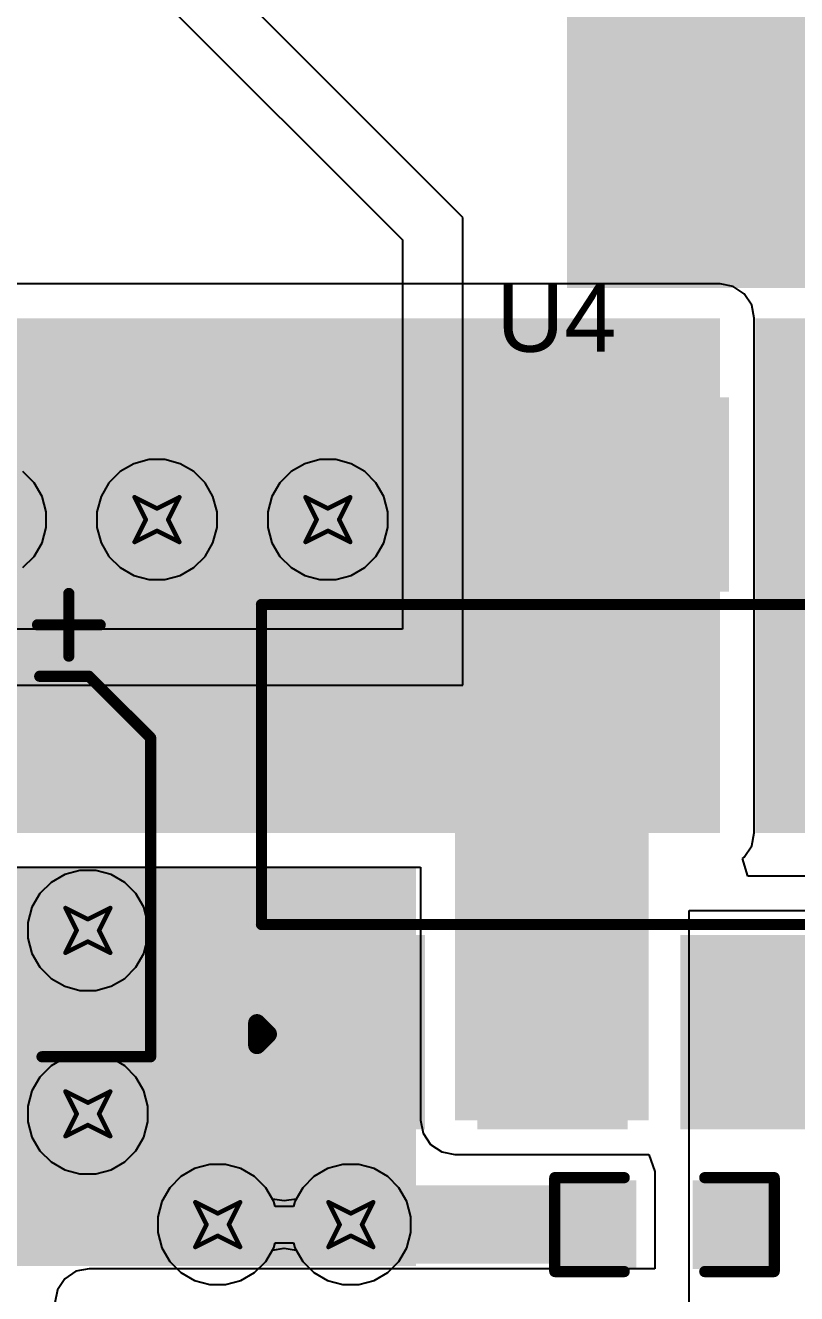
# Model space of a CAD drawing. Header units: inches. Extents: x -36 to 349, y -11 to 240.
# Drawn here: x 60.02 to 68.77, y 5.64 to 20.04 of the extents above; entities that cross this region are included whole.
import ezdxf

# ---------------------------------------------------------------- set-up
doc = ezdxf.new("R2010")
doc.units = ezdxf.units.IN
for name, color, linetype in [('Bottom Layer', 5, 'Continuous'), ('Drill Drawing', 1, 'Continuous'), ('Layer 1', 16, 'Continuous'), ('Layer 2', 76, 'Continuous'), ('Top Layer', 1, 'Continuous'), ('Top Overlay', 2, 'Continuous'), ('Top Paste', 8, 'Continuous'), ('Top Solder', 216, 'Continuous'), ('Via Holes', 16, 'Continuous')]:
    doc.layers.add(name, color=color, linetype=linetype)
doc.styles.add('Arial', font='', dxfattribs={"height": 0.2})
doc.styles.get('Arial').set_extended_font_data('Arial')

# ---------------------------------------------------------------- blocks, each defined once
blk = doc.blocks.new('SOT__223_162')
at = {"layer": 'Top Layer'}
for points in [[(-1.9, 4.05), (1.9, 4.05), (1.9, 2.05), (-1.9, 2.05)], [(-3.05, -2.05), (-1.55, -2.05), (-1.55, -4.05), (-3.05, -4.05)], [(-0.75, -2.05), (0.75, -2.05), (0.75, -4.05), (-0.75, -4.05)], [(1.55, -2.05), (3.05, -2.05), (3.05, -4.05), (1.55, -4.05)]]:
    blk.add_hatch(color=1, dxfattribs=at).paths.add_polyline_path(points)
at = {"layer": 'Top Paste'}
for points in [[(-1.9, 4.05), (1.9, 4.05), (1.9, 2.05), (-1.9, 2.05)], [(-3.05, -2.05), (-1.55, -2.05), (-1.55, -4.05), (-3.05, -4.05)], [(-0.75, -2.05), (0.75, -2.05), (0.75, -4.05), (-0.75, -4.05)], [(1.55, -2.05), (3.05, -2.05), (3.05, -4.05), (1.55, -4.05)]]:
    blk.add_hatch(color=8, dxfattribs=at).paths.add_polyline_path(points)
at = {"layer": 'Top Solder'}
for points in [[(-2.002, 4.152), (2.002, 4.152), (2.002, 1.948), (-2.002, 1.948)], [(-3.152, -1.948), (-1.448, -1.948), (-1.448, -4.152), (-3.152, -4.152)], [(-0.852, -1.948), (0.852, -1.948), (0.852, -4.152), (-0.852, -4.152)], [(1.448, -1.948), (3.152, -1.948), (3.152, -4.152), (1.448, -4.152)]]:
    blk.add_hatch(color=216, dxfattribs=at).paths.add_polyline_path(points)
at = {"layer": 'Top Overlay'}
for points in [[(-3.302, -1.829, 0.127, 0.127, 0), (-3.302, 1.803, 0.127, 0.127, 0)], [(-3.302, 1.803, 0.127, 0.127, 0), (3.302, 1.803, 0.127, 0.127, 0)], [(3.302, -1.829, 0.127, 0.127, 0), (3.302, 1.803, 0.127, 0.127, 0)], [(-3.302, -1.829, 0.127, 0.127, 0), (3.302, -1.829, 0.127, 0.127, 0)], [(-3.353, -3.2, 0.2, 0.2, 0), (-3.353, -2.946, 0.2, 0.2, 0)], [(-3.353, -2.946, 0.2, 0.2, 0), (-3.226, -3.073, 0.2, 0.2, 0)], [(-3.353, -3.2, 0.2, 0.2, 0), (-3.226, -3.073, 0.2, 0.2, 0)]]:
    blk.add_lwpolyline(points, format="xyseb", dxfattribs=at)
for points in [[(-3.334, 1.803, 0.0635, 0.0635, 1), (-3.27, 1.803, 0.0635, 0.0635, 1)], [(-3.334, 1.803, 0.0635, 0.0635, 1), (-3.27, 1.803, 0.0635, 0.0635, 1)], [(3.27, 1.803, 0.0635, 0.0635, 1), (3.334, 1.803, 0.0635, 0.0635, 1)], [(3.27, 1.803, 0.0635, 0.0635, 1), (3.334, 1.803, 0.0635, 0.0635, 1)], [(-3.334, -1.829, 0.0635, 0.0635, 1), (-3.27, -1.829, 0.0635, 0.0635, 1)], [(-3.334, -1.829, 0.0635, 0.0635, 1), (-3.27, -1.829, 0.0635, 0.0635, 1)], [(3.27, -1.829, 0.0635, 0.0635, 1), (3.334, -1.829, 0.0635, 0.0635, 1)], [(3.27, -1.829, 0.0635, 0.0635, 1), (3.334, -1.829, 0.0635, 0.0635, 1)], [(-3.403, -2.946, 0.1, 0.1, 1), (-3.303, -2.946, 0.1, 0.1, 1)], [(-3.403, -2.946, 0.1, 0.1, 1), (-3.303, -2.946, 0.1, 0.1, 1)], [(-3.276, -3.073, 0.1, 0.1, 1), (-3.176, -3.073, 0.1, 0.1, 1)], [(-3.276, -3.073, 0.1, 0.1, 1), (-3.176, -3.073, 0.1, 0.1, 1)], [(-3.403, -3.2, 0.1, 0.1, 1), (-3.303, -3.2, 0.1, 0.1, 1)], [(-3.403, -3.2, 0.1, 0.1, 1), (-3.303, -3.2, 0.1, 0.1, 1)]]:
    blk.add_lwpolyline(points, format="xyseb", close=True, dxfattribs=at)
blk = doc.blocks.new('RVT1E100M0405__483')
at = {"layer": 'Top Layer'}
for points in [[(-3.1, 0.8), (-0.5, 0.8), (-0.5, -0.8), (-3.1, -0.8)], [(0.5, 0.8), (3.1, 0.8), (3.1, -0.8), (0.5, -0.8)]]:
    blk.add_hatch(color=1, dxfattribs=at).paths.add_polyline_path(points)
at = {"layer": 'Top Paste'}
for points in [[(-3.1, 0.8), (-0.5, 0.8), (-0.5, -0.8), (-3.1, -0.8)], [(0.5, 0.8), (3.1, 0.8), (3.1, -0.8), (0.5, -0.8)]]:
    blk.add_hatch(color=8, dxfattribs=at).paths.add_polyline_path(points)
at = {"layer": 'Top Solder'}
for points in [[(-3.202, 0.902), (-0.398, 0.902), (-0.398, -0.902), (-3.202, -0.902)], [(0.398, 0.902), (3.202, 0.902), (3.202, -0.902), (0.398, -0.902)]]:
    blk.add_hatch(color=216, dxfattribs=at).paths.add_polyline_path(points)
at = {"layer": 'Top Overlay'}
for points in [[(-2.159, 1.524, 0.127, 0.127, 0), (-1.46, 2.223, 0.127, 0.127, 0)], [(-1.27, 2.223, 0.127, 0.127, 0), (-1.46, 2.223, 0.127, 0.127, 0)], [(2.159, 2.223, 0.127, 0.127, 0), (-1.27, 2.223, 0.127, 0.127, 0)], [(2.159, 0.991, 0.127, 0.127, 0), (2.159, 2.223, 0.127, 0.127, 0)], [(-2.743, 0.94, 0.127, 0.127, 0), (-2.743, 1.651, 0.127, 0.127, 0)], [(-2.159, 0.965, 0.127, 0.127, 0), (-2.159, 1.524, 0.127, 0.127, 0)], [(-2.388, 1.295, 0.127, 0.127, 0), (-3.099, 1.295, 0.127, 0.127, 0)], [(-2.159, -1.524, 0.127, 0.127, 0), (-2.159, -0.965, 0.127, 0.127, 0)], [(2.159, -2.223, 0.127, 0.127, 0), (2.159, -0.991, 0.127, 0.127, 0)], [(-1.46, -2.223, 0.127, 0.127, 0), (-2.159, -1.524, 0.127, 0.127, 0)], [(-1.27, -2.223, 0.127, 0.127, 0), (-1.46, -2.223, 0.127, 0.127, 0)], [(2.159, -2.223, 0.127, 0.127, 0), (-1.27, -2.223, 0.127, 0.127, 0)]]:
    blk.add_lwpolyline(points, format="xyseb", dxfattribs=at)
for points in [[(-1.492, 2.223, 0.0635, 0.0635, 1), (-1.429, 2.223, 0.0635, 0.0635, 1)], [(-1.492, 2.223, 0.0635, 0.0635, 1), (-1.429, 2.223, 0.0635, 0.0635, 1)], [(-1.302, 2.223, 0.0635, 0.0635, 1), (-1.238, 2.223, 0.0635, 0.0635, 1)], [(-1.302, 2.223, 0.0635, 0.0635, 1), (-1.238, 2.223, 0.0635, 0.0635, 1)], [(2.127, 2.223, 0.0635, 0.0635, 1), (2.191, 2.223, 0.0635, 0.0635, 1)], [(2.127, 2.223, 0.0635, 0.0635, 1), (2.191, 2.223, 0.0635, 0.0635, 1)], [(-2.775, 1.651, 0.0635, 0.0635, 1), (-2.711, 1.651, 0.0635, 0.0635, 1)], [(-2.191, 1.524, 0.0635, 0.0635, 1), (-2.127, 1.524, 0.0635, 0.0635, 1)], [(-2.191, 1.524, 0.0635, 0.0635, 1), (-2.127, 1.524, 0.0635, 0.0635, 1)], [(-3.131, 1.295, 0.0635, 0.0635, 1), (-3.067, 1.295, 0.0635, 0.0635, 1)], [(-2.419, 1.295, 0.0635, 0.0635, 1), (-2.356, 1.295, 0.0635, 0.0635, 1)], [(-2.191, 0.965, 0.0635, 0.0635, 1), (-2.127, 0.965, 0.0635, 0.0635, 1)], [(2.127, 0.991, 0.0635, 0.0635, 1), (2.191, 0.991, 0.0635, 0.0635, 1)], [(-2.775, 0.94, 0.0635, 0.0635, 1), (-2.711, 0.94, 0.0635, 0.0635, 1)], [(-2.191, -0.965, 0.0635, 0.0635, 1), (-2.127, -0.965, 0.0635, 0.0635, 1)], [(2.127, -0.991, 0.0635, 0.0635, 1), (2.191, -0.991, 0.0635, 0.0635, 1)], [(-2.191, -1.524, 0.0635, 0.0635, 1), (-2.127, -1.524, 0.0635, 0.0635, 1)], [(-2.191, -1.524, 0.0635, 0.0635, 1), (-2.127, -1.524, 0.0635, 0.0635, 1)], [(-1.492, -2.223, 0.0635, 0.0635, 1), (-1.429, -2.223, 0.0635, 0.0635, 1)], [(-1.492, -2.223, 0.0635, 0.0635, 1), (-1.429, -2.223, 0.0635, 0.0635, 1)], [(-1.302, -2.223, 0.0635, 0.0635, 1), (-1.238, -2.223, 0.0635, 0.0635, 1)], [(-1.302, -2.223, 0.0635, 0.0635, 1), (-1.238, -2.223, 0.0635, 0.0635, 1)], [(2.127, -2.223, 0.0635, 0.0635, 1), (2.191, -2.223, 0.0635, 0.0635, 1)], [(2.127, -2.223, 0.0635, 0.0635, 1), (2.191, -2.223, 0.0635, 0.0635, 1)]]:
    blk.add_lwpolyline(points, format="xyseb", close=True, dxfattribs=at)
blk = doc.blocks.new('C___0603_484')
at = {"layer": 'Top Layer'}
for points in [[(-0.381, 0.445), (-0.381, -0.445), (-1.143, -0.445), (-1.143, 0.445)], [(1.143, 0.445), (1.143, -0.445), (0.381, -0.445), (0.381, 0.445)]]:
    blk.add_hatch(color=1, dxfattribs=at).paths.add_polyline_path(points)
at = {"layer": 'Top Paste'}
for points in [[(-0.381, 0.445), (-0.381, -0.445), (-1.143, -0.445), (-1.143, 0.445)], [(1.143, 0.445), (1.143, -0.445), (0.381, -0.445), (0.381, 0.445)]]:
    blk.add_hatch(color=8, dxfattribs=at).paths.add_polyline_path(points)
at = {"layer": 'Top Solder'}
for points in [[(-0.321, 0.504), (-0.321, -0.504), (-1.203, -0.504), (-1.203, 0.504)], [(1.203, 0.504), (1.203, -0.504), (0.321, -0.504), (0.321, 0.504)]]:
    blk.add_hatch(color=216, dxfattribs=at).paths.add_polyline_path(points)
at = {"layer": 'Top Overlay'}
for points in [[(-1.245, 0.533, 0.127, 0.127, 0), (-1.245, -0.533, 0.127, 0.127, 0)], [(-0.457, 0.533, 0.127, 0.127, 0), (-1.245, 0.533, 0.127, 0.127, 0)], [(1.245, 0.533, 0.127, 0.127, 0), (0.457, 0.533, 0.127, 0.127, 0)], [(1.245, 0.533, 0.127, 0.127, 0), (1.245, -0.533, 0.127, 0.127, 0)], [(-0.457, -0.533, 0.127, 0.127, 0), (-1.245, -0.533, 0.127, 0.127, 0)], [(1.245, -0.533, 0.127, 0.127, 0), (0.457, -0.533, 0.127, 0.127, 0)]]:
    blk.add_lwpolyline(points, format="xyseb", dxfattribs=at)
for points in [[(-1.276, 0.533, 0.0635, 0.0635, 1), (-1.213, 0.533, 0.0635, 0.0635, 1)], [(-1.276, 0.533, 0.0635, 0.0635, 1), (-1.213, 0.533, 0.0635, 0.0635, 1)], [(-0.489, 0.533, 0.0635, 0.0635, 1), (-0.425, 0.533, 0.0635, 0.0635, 1)], [(0.425, 0.533, 0.0635, 0.0635, 1), (0.489, 0.533, 0.0635, 0.0635, 1)], [(1.213, 0.533, 0.0635, 0.0635, 1), (1.276, 0.533, 0.0635, 0.0635, 1)], [(1.213, 0.533, 0.0635, 0.0635, 1), (1.276, 0.533, 0.0635, 0.0635, 1)], [(-1.276, -0.533, 0.0635, 0.0635, 1), (-1.213, -0.533, 0.0635, 0.0635, 1)], [(-1.276, -0.533, 0.0635, 0.0635, 1), (-1.213, -0.533, 0.0635, 0.0635, 1)], [(-0.489, -0.533, 0.0635, 0.0635, 1), (-0.425, -0.533, 0.0635, 0.0635, 1)], [(0.425, -0.533, 0.0635, 0.0635, 1), (0.489, -0.533, 0.0635, 0.0635, 1)], [(1.213, -0.533, 0.0635, 0.0635, 1), (1.276, -0.533, 0.0635, 0.0635, 1)], [(1.213, -0.533, 0.0635, 0.0635, 1), (1.276, -0.533, 0.0635, 0.0635, 1)]]:
    blk.add_lwpolyline(points, format="xyseb", close=True, dxfattribs=at)

msp = doc.modelspace()

# ---------------------------------------------------------------- hatches: boundary and pattern name
at = {"layer": 'Bottom Layer'}
h = msp.add_hatch(color=5, dxfattribs=at)
edge = h.paths.add_edge_path()
edge.add_arc((61.511, 14.427), 0.3, 0, 360)
h = msp.add_hatch(color=5, dxfattribs=at)
edge = h.paths.add_edge_path()
edge.add_arc((63.45, 14.427), 0.3, 0, 360)
h = msp.add_hatch(color=5, dxfattribs=at)
edge = h.paths.add_edge_path()
edge.add_arc((60.727, 9.765), 0.3, 0, 360)
h = msp.add_hatch(color=5, dxfattribs=at)
edge = h.paths.add_edge_path()
edge.add_arc((60.727, 7.683), 0.3, 0, 360)
h = msp.add_hatch(color=5, dxfattribs=at)
edge = h.paths.add_edge_path()
edge.add_arc((62.2, 6.426), 0.3, 0, 360)
h = msp.add_hatch(color=5, dxfattribs=at)
edge = h.paths.add_edge_path()
edge.add_arc((63.71, 6.426), 0.3, 0, 360)
at = {"layer": 'Layer 1'}
h = msp.add_hatch(color=16, dxfattribs=at)
edge = h.paths.add_edge_path()
edge.add_arc((61.511, 14.427), 0.3, 0, 360)
h = msp.add_hatch(color=16, dxfattribs=at)
edge = h.paths.add_edge_path()
edge.add_arc((63.45, 14.427), 0.3, 0, 360)
h = msp.add_hatch(color=16, dxfattribs=at)
edge = h.paths.add_edge_path()
edge.add_arc((60.727, 9.765), 0.3, 0, 360)
h = msp.add_hatch(color=16, dxfattribs=at)
edge = h.paths.add_edge_path()
edge.add_arc((60.727, 7.683), 0.3, 0, 360)
h = msp.add_hatch(color=16, dxfattribs=at)
edge = h.paths.add_edge_path()
edge.add_arc((62.2, 6.426), 0.3, 0, 360)
h = msp.add_hatch(color=16, dxfattribs=at)
edge = h.paths.add_edge_path()
edge.add_arc((63.71, 6.426), 0.3, 0, 360)
at = {"layer": 'Layer 2'}
h = msp.add_hatch(color=76, dxfattribs=at)
edge = h.paths.add_edge_path()
edge.add_arc((61.511, 14.427), 0.3, 0, 360)
h = msp.add_hatch(color=76, dxfattribs=at)
edge = h.paths.add_edge_path()
edge.add_arc((63.45, 14.427), 0.3, 0, 360)
h = msp.add_hatch(color=76, dxfattribs=at)
edge = h.paths.add_edge_path()
edge.add_arc((60.727, 9.765), 0.3, 0, 360)
h = msp.add_hatch(color=76, dxfattribs=at)
edge = h.paths.add_edge_path()
edge.add_arc((60.727, 7.683), 0.3, 0, 360)
h = msp.add_hatch(color=76, dxfattribs=at)
edge = h.paths.add_edge_path()
edge.add_arc((62.2, 6.426), 0.3, 0, 360)
h = msp.add_hatch(color=76, dxfattribs=at)
edge = h.paths.add_edge_path()
edge.add_arc((63.71, 6.426), 0.3, 0, 360)
at = {"layer": 'Top Layer'}
for points in [[(66.161, 17.056), (81.926, 17.056), (81.926, 26.966), (66.161, 26.966)], [(54.136, 10.871), (67.898, 10.871), (67.898, 16.713), (54.136, 16.713)], [(68.298, 10.871), (81.91, 10.871), (81.91, 16.713), (68.298, 16.713)], [(64.89, 7.611), (67.089, 7.611), (67.089, 15.392), (64.89, 15.392)], [(54.771, 5.957), (64.448, 5.957), (64.448, 10.49), (54.771, 10.49)], [(54.771, 5.982), (66.887, 5.982), (66.887, 6.871), (54.771, 6.871)]]:
    msp.add_hatch(color=1, dxfattribs=at).paths.add_polyline_path(points)
h = msp.add_hatch(color=1, dxfattribs=at)
edge = h.paths.add_edge_path()
edge.add_arc((61.511, 14.427), 0.3, 0, 360)
h = msp.add_hatch(color=1, dxfattribs=at)
edge = h.paths.add_edge_path()
edge.add_arc((63.45, 14.427), 0.3, 0, 360)
h = msp.add_hatch(color=1, dxfattribs=at)
edge = h.paths.add_edge_path()
edge.add_arc((60.727, 9.765), 0.3, 0, 360)
h = msp.add_hatch(color=1, dxfattribs=at)
edge = h.paths.add_edge_path()
edge.add_arc((60.727, 7.683), 0.3, 0, 360)
h = msp.add_hatch(color=1, dxfattribs=at)
edge = h.paths.add_edge_path()
edge.add_arc((62.2, 6.426), 0.3, 0, 360)
h = msp.add_hatch(color=1, dxfattribs=at)
edge = h.paths.add_edge_path()
edge.add_arc((63.71, 6.426), 0.3, 0, 360)
at = {"layer": 'Via Holes'}
h = msp.add_hatch(color=7, dxfattribs=at)
edge = h.paths.add_edge_path()
edge.add_arc((61.511, 14.427), 0.15, 0, 360)
h = msp.add_hatch(color=7, dxfattribs=at)
edge = h.paths.add_edge_path()
edge.add_arc((63.45, 14.427), 0.15, 0, 360)
h = msp.add_hatch(color=7, dxfattribs=at)
edge = h.paths.add_edge_path()
edge.add_arc((60.727, 9.765), 0.15, 0, 360)
h = msp.add_hatch(color=7, dxfattribs=at)
edge = h.paths.add_edge_path()
edge.add_arc((60.727, 7.683), 0.15, 0, 360)
h = msp.add_hatch(color=7, dxfattribs=at)
edge = h.paths.add_edge_path()
edge.add_arc((62.2, 6.426), 0.15, 0, 360)
h = msp.add_hatch(color=7, dxfattribs=at)
edge = h.paths.add_edge_path()
edge.add_arc((63.71, 6.426), 0.15, 0, 360)

# ---------------------------------------------------------------- linework, layer by layer
at = {"layer": 'Bottom Layer'}
for p, q in [((60.117, 14.845), (59.99, 14.972)), ((61.093, 14.972), (60.966, 14.845)), ((61.248, 15.062), (61.093, 14.972)), ((61.421, 15.108), (61.248, 15.062)), ((61.601, 15.108), (61.421, 15.108)), ((61.774, 15.062), (61.601, 15.108)), ((61.929, 14.972), (61.774, 15.062)), ((62.056, 14.845), (61.929, 14.972)), ((63.032, 14.972), (62.905, 14.845)), ((63.187, 15.062), (63.032, 14.972)), ((63.36, 15.108), (63.187, 15.062)), ((63.539, 15.108), (63.36, 15.108)), ((63.713, 15.062), (63.539, 15.108)), ((63.868, 14.972), (63.713, 15.062)), ((63.995, 14.845), (63.868, 14.972)), ((60.207, 14.69), (60.117, 14.845)), ((60.966, 14.845), (60.876, 14.69)), ((62.145, 14.69), (62.056, 14.845)), ((62.905, 14.845), (62.815, 14.69)), ((64.084, 14.69), (63.995, 14.845)), ((60.253, 14.517), (60.207, 14.69)), ((60.876, 14.69), (60.83, 14.517)), ((62.192, 14.517), (62.145, 14.69)), ((62.815, 14.69), (62.769, 14.517)), ((64.131, 14.517), (64.084, 14.69)), ((60.253, 14.338), (60.253, 14.517)), ((60.83, 14.517), (60.83, 14.338)), ((62.192, 14.338), (62.192, 14.517)), ((62.769, 14.517), (62.769, 14.338)), ((64.131, 14.338), (64.131, 14.517)), ((60.207, 14.164), (60.253, 14.338)), ((60.83, 14.338), (60.876, 14.164)), ((62.145, 14.164), (62.192, 14.338)), ((62.769, 14.338), (62.815, 14.164)), ((64.084, 14.164), (64.131, 14.338)), ((60.117, 14.009), (60.207, 14.164)), ((60.876, 14.164), (60.966, 14.009)), ((62.056, 14.009), (62.145, 14.164)), ((62.815, 14.164), (62.905, 14.009)), ((63.995, 14.009), (64.084, 14.164)), ((59.99, 13.882), (60.117, 14.009)), ((60.966, 14.009), (61.093, 13.882)), ((61.929, 13.882), (62.056, 14.009)), ((62.905, 14.009), (63.032, 13.882)), ((63.868, 13.882), (63.995, 14.009)), ((61.093, 13.882), (61.248, 13.793)), ((61.774, 13.793), (61.929, 13.882)), ((63.032, 13.882), (63.187, 13.793)), ((63.713, 13.793), (63.868, 13.882)), ((61.248, 13.793), (61.421, 13.746)), ((61.421, 13.746), (61.601, 13.746)), ((61.601, 13.746), (61.774, 13.793)), ((63.187, 13.793), (63.36, 13.746)), ((63.36, 13.746), (63.539, 13.746)), ((63.539, 13.746), (63.713, 13.793)), ((60.464, 10.4), (60.309, 10.31)), ((60.637, 10.446), (60.464, 10.4)), ((60.817, 10.446), (60.637, 10.446)), ((60.99, 10.4), (60.817, 10.446)), ((61.145, 10.31), (60.99, 10.4)), ((60.309, 10.31), (60.182, 10.184)), ((61.272, 10.184), (61.145, 10.31)), ((60.182, 10.184), (60.092, 10.028)), ((61.362, 10.028), (61.272, 10.184)), ((60.092, 10.028), (60.046, 9.855)), ((61.408, 9.855), (61.362, 10.028)), ((60.046, 9.855), (60.046, 9.676)), ((61.408, 9.676), (61.408, 9.855)), ((60.046, 9.676), (60.092, 9.503)), ((61.362, 9.503), (61.408, 9.676)), ((60.092, 9.503), (60.182, 9.347)), ((61.272, 9.347), (61.362, 9.503)), ((60.182, 9.347), (60.309, 9.22)), ((60.309, 9.22), (60.464, 9.131)), ((60.99, 9.131), (61.145, 9.22)), ((61.145, 9.22), (61.272, 9.347)), ((60.464, 9.131), (60.637, 9.084)), ((60.637, 9.084), (60.817, 9.084)), ((60.817, 9.084), (60.99, 9.131)), ((60.637, 8.364), (60.464, 8.317)), ((60.817, 8.364), (60.637, 8.364)), ((60.99, 8.317), (60.817, 8.364)), ((60.309, 8.228), (60.182, 8.101)), ((60.464, 8.317), (60.309, 8.228)), ((61.145, 8.228), (60.99, 8.317)), ((61.272, 8.101), (61.145, 8.228)), ((60.182, 8.101), (60.092, 7.945)), ((61.362, 7.945), (61.272, 8.101)), ((60.092, 7.945), (60.046, 7.772)), ((61.408, 7.772), (61.362, 7.945)), ((60.046, 7.772), (60.046, 7.593)), ((61.408, 7.593), (61.408, 7.772)), ((60.046, 7.593), (60.092, 7.42)), ((61.362, 7.42), (61.408, 7.593)), ((60.092, 7.42), (60.182, 7.264)), ((61.272, 7.264), (61.362, 7.42)), ((60.182, 7.264), (60.309, 7.138)), ((61.145, 7.138), (61.272, 7.264)), ((60.309, 7.138), (60.464, 7.048)), ((60.99, 7.048), (61.145, 7.138)), ((61.937, 7.061), (61.782, 6.971)), ((62.111, 7.107), (61.937, 7.061)), ((62.29, 7.107), (62.111, 7.107)), ((62.463, 7.061), (62.29, 7.107)), ((62.618, 6.971), (62.463, 7.061)), ((63.447, 7.061), (63.292, 6.971)), ((63.621, 7.107), (63.447, 7.061)), ((63.8, 7.107), (63.621, 7.107)), ((63.973, 7.061), (63.8, 7.107)), ((64.128, 6.971), (63.973, 7.061)), ((60.464, 7.048), (60.637, 7.002)), ((60.637, 7.002), (60.817, 7.002)), ((60.817, 7.002), (60.99, 7.048)), ((61.782, 6.971), (61.655, 6.844)), ((62.745, 6.844), (62.618, 6.971)), ((63.292, 6.971), (63.165, 6.844)), ((64.255, 6.844), (64.128, 6.971)), ((61.655, 6.844), (61.566, 6.689)), ((62.835, 6.689), (62.745, 6.844)), ((63.165, 6.844), (63.076, 6.689)), ((64.345, 6.689), (64.255, 6.844)), ((61.566, 6.689), (61.519, 6.516)), ((62.85, 6.632), (62.835, 6.689)), ((63.06, 6.632), (62.85, 6.632)), ((63.076, 6.689), (63.06, 6.632)), ((64.391, 6.516), (64.345, 6.689)), ((61.519, 6.516), (61.519, 6.337)), ((64.391, 6.337), (64.391, 6.516)), ((61.519, 6.337), (61.566, 6.163)), ((64.345, 6.163), (64.391, 6.337)), ((62.835, 6.163), (62.85, 6.221)), ((62.85, 6.221), (63.06, 6.221)), ((63.06, 6.221), (63.076, 6.163)), ((61.566, 6.163), (61.655, 6.008)), ((62.745, 6.008), (62.835, 6.163)), ((63.076, 6.163), (63.165, 6.008)), ((64.255, 6.008), (64.345, 6.163)), ((61.655, 6.008), (61.782, 5.881)), ((62.618, 5.881), (62.745, 6.008)), ((63.165, 6.008), (63.292, 5.881)), ((64.128, 5.881), (64.255, 6.008)), ((61.782, 5.881), (61.937, 5.792)), ((61.937, 5.792), (62.111, 5.745)), ((62.29, 5.745), (62.463, 5.792)), ((62.463, 5.792), (62.618, 5.881)), ((63.292, 5.881), (63.447, 5.792)), ((63.447, 5.792), (63.621, 5.745)), ((63.8, 5.745), (63.973, 5.792)), ((63.973, 5.792), (64.128, 5.881)), ((62.111, 5.745), (62.29, 5.745)), ((63.621, 5.745), (63.8, 5.745))]:
    msp.add_line(p, q, dxfattribs=at)
at = {"layer": 'Drill Drawing'}
for points in [[(61.257, 14.681, 0.0508, 0.0508, 0), (61.511, 14.554, 0.0508, 0.0508, 0)], [(61.257, 14.681, 0.0508, 0.0508, 0), (61.384, 14.427, 0.0508, 0.0508, 0)], [(61.511, 14.554, 0.0508, 0.0508, 0), (61.765, 14.681, 0.0508, 0.0508, 0)], [(61.638, 14.427, 0.0508, 0.0508, 0), (61.765, 14.681, 0.0508, 0.0508, 0)], [(63.196, 14.681, 0.0508, 0.0508, 0), (63.45, 14.554, 0.0508, 0.0508, 0)], [(63.196, 14.681, 0.0508, 0.0508, 0), (63.323, 14.427, 0.0508, 0.0508, 0)], [(63.45, 14.554, 0.0508, 0.0508, 0), (63.704, 14.681, 0.0508, 0.0508, 0)], [(63.577, 14.427, 0.0508, 0.0508, 0), (63.704, 14.681, 0.0508, 0.0508, 0)], [(61.257, 14.173, 0.0508, 0.0508, 0), (61.384, 14.427, 0.0508, 0.0508, 0)], [(61.638, 14.427, 0.0508, 0.0508, 0), (61.765, 14.173, 0.0508, 0.0508, 0)], [(63.196, 14.173, 0.0508, 0.0508, 0), (63.323, 14.427, 0.0508, 0.0508, 0)], [(63.577, 14.427, 0.0508, 0.0508, 0), (63.704, 14.173, 0.0508, 0.0508, 0)], [(61.257, 14.173, 0.0508, 0.0508, 0), (61.511, 14.3, 0.0508, 0.0508, 0)], [(61.511, 14.3, 0.0508, 0.0508, 0), (61.765, 14.173, 0.0508, 0.0508, 0)], [(63.196, 14.173, 0.0508, 0.0508, 0), (63.45, 14.3, 0.0508, 0.0508, 0)], [(63.45, 14.3, 0.0508, 0.0508, 0), (63.704, 14.173, 0.0508, 0.0508, 0)], [(60.473, 10.019, 0.0508, 0.0508, 0), (60.727, 9.892, 0.0508, 0.0508, 0)], [(60.473, 10.019, 0.0508, 0.0508, 0), (60.6, 9.765, 0.0508, 0.0508, 0)], [(60.727, 9.892, 0.0508, 0.0508, 0), (60.981, 10.019, 0.0508, 0.0508, 0)], [(60.854, 9.765, 0.0508, 0.0508, 0), (60.981, 10.019, 0.0508, 0.0508, 0)], [(60.473, 9.511, 0.0508, 0.0508, 0), (60.6, 9.765, 0.0508, 0.0508, 0)], [(60.854, 9.765, 0.0508, 0.0508, 0), (60.981, 9.511, 0.0508, 0.0508, 0)], [(60.473, 9.511, 0.0508, 0.0508, 0), (60.727, 9.638, 0.0508, 0.0508, 0)], [(60.727, 9.638, 0.0508, 0.0508, 0), (60.981, 9.511, 0.0508, 0.0508, 0)], [(60.473, 7.937, 0.0508, 0.0508, 0), (60.727, 7.81, 0.0508, 0.0508, 0)], [(60.473, 7.937, 0.0508, 0.0508, 0), (60.6, 7.683, 0.0508, 0.0508, 0)], [(60.727, 7.81, 0.0508, 0.0508, 0), (60.981, 7.937, 0.0508, 0.0508, 0)], [(60.854, 7.683, 0.0508, 0.0508, 0), (60.981, 7.937, 0.0508, 0.0508, 0)], [(60.473, 7.429, 0.0508, 0.0508, 0), (60.6, 7.683, 0.0508, 0.0508, 0)], [(60.854, 7.683, 0.0508, 0.0508, 0), (60.981, 7.429, 0.0508, 0.0508, 0)], [(60.473, 7.429, 0.0508, 0.0508, 0), (60.727, 7.556, 0.0508, 0.0508, 0)], [(60.727, 7.556, 0.0508, 0.0508, 0), (60.981, 7.429, 0.0508, 0.0508, 0)], [(61.946, 6.68, 0.0508, 0.0508, 0), (62.2, 6.553, 0.0508, 0.0508, 0)], [(61.946, 6.68, 0.0508, 0.0508, 0), (62.073, 6.426, 0.0508, 0.0508, 0)], [(62.2, 6.553, 0.0508, 0.0508, 0), (62.454, 6.68, 0.0508, 0.0508, 0)], [(62.327, 6.426, 0.0508, 0.0508, 0), (62.454, 6.68, 0.0508, 0.0508, 0)], [(63.456, 6.68, 0.0508, 0.0508, 0), (63.71, 6.553, 0.0508, 0.0508, 0)], [(63.456, 6.68, 0.0508, 0.0508, 0), (63.583, 6.426, 0.0508, 0.0508, 0)], [(63.71, 6.553, 0.0508, 0.0508, 0), (63.964, 6.68, 0.0508, 0.0508, 0)], [(63.837, 6.426, 0.0508, 0.0508, 0), (63.964, 6.68, 0.0508, 0.0508, 0)], [(61.946, 6.172, 0.0508, 0.0508, 0), (62.073, 6.426, 0.0508, 0.0508, 0)], [(62.327, 6.426, 0.0508, 0.0508, 0), (62.454, 6.172, 0.0508, 0.0508, 0)], [(63.456, 6.172, 0.0508, 0.0508, 0), (63.583, 6.426, 0.0508, 0.0508, 0)], [(63.837, 6.426, 0.0508, 0.0508, 0), (63.964, 6.172, 0.0508, 0.0508, 0)], [(61.946, 6.172, 0.0508, 0.0508, 0), (62.2, 6.299, 0.0508, 0.0508, 0)], [(62.2, 6.299, 0.0508, 0.0508, 0), (62.454, 6.172, 0.0508, 0.0508, 0)], [(63.456, 6.172, 0.0508, 0.0508, 0), (63.71, 6.299, 0.0508, 0.0508, 0)], [(63.71, 6.299, 0.0508, 0.0508, 0), (63.964, 6.172, 0.0508, 0.0508, 0)]]:
    msp.add_lwpolyline(points, format="xyseb", dxfattribs=at)
for points in [[(61.244, 14.681, 0.0254, 0.0254, 1), (61.27, 14.681, 0.0254, 0.0254, 1)], [(61.244, 14.681, 0.0254, 0.0254, 1), (61.27, 14.681, 0.0254, 0.0254, 1)], [(61.752, 14.681, 0.0254, 0.0254, 1), (61.778, 14.681, 0.0254, 0.0254, 1)], [(61.752, 14.681, 0.0254, 0.0254, 1), (61.778, 14.681, 0.0254, 0.0254, 1)], [(63.183, 14.681, 0.0254, 0.0254, 1), (63.208, 14.681, 0.0254, 0.0254, 1)], [(63.183, 14.681, 0.0254, 0.0254, 1), (63.208, 14.681, 0.0254, 0.0254, 1)], [(63.691, 14.681, 0.0254, 0.0254, 1), (63.716, 14.681, 0.0254, 0.0254, 1)], [(63.691, 14.681, 0.0254, 0.0254, 1), (63.716, 14.681, 0.0254, 0.0254, 1)], [(61.498, 14.554, 0.0254, 0.0254, 1), (61.524, 14.554, 0.0254, 0.0254, 1)], [(61.498, 14.554, 0.0254, 0.0254, 1), (61.524, 14.554, 0.0254, 0.0254, 1)], [(63.437, 14.554, 0.0254, 0.0254, 1), (63.462, 14.554, 0.0254, 0.0254, 1)], [(63.437, 14.554, 0.0254, 0.0254, 1), (63.462, 14.554, 0.0254, 0.0254, 1)], [(61.371, 14.427, 0.0254, 0.0254, 1), (61.397, 14.427, 0.0254, 0.0254, 1)], [(61.371, 14.427, 0.0254, 0.0254, 1), (61.397, 14.427, 0.0254, 0.0254, 1)], [(61.625, 14.427, 0.0254, 0.0254, 1), (61.651, 14.427, 0.0254, 0.0254, 1)], [(61.625, 14.427, 0.0254, 0.0254, 1), (61.651, 14.427, 0.0254, 0.0254, 1)], [(63.31, 14.427, 0.0254, 0.0254, 1), (63.335, 14.427, 0.0254, 0.0254, 1)], [(63.31, 14.427, 0.0254, 0.0254, 1), (63.335, 14.427, 0.0254, 0.0254, 1)], [(63.564, 14.427, 0.0254, 0.0254, 1), (63.589, 14.427, 0.0254, 0.0254, 1)], [(63.564, 14.427, 0.0254, 0.0254, 1), (63.589, 14.427, 0.0254, 0.0254, 1)], [(61.498, 14.3, 0.0254, 0.0254, 1), (61.524, 14.3, 0.0254, 0.0254, 1)], [(61.498, 14.3, 0.0254, 0.0254, 1), (61.524, 14.3, 0.0254, 0.0254, 1)], [(63.437, 14.3, 0.0254, 0.0254, 1), (63.462, 14.3, 0.0254, 0.0254, 1)], [(63.437, 14.3, 0.0254, 0.0254, 1), (63.462, 14.3, 0.0254, 0.0254, 1)], [(61.244, 14.173, 0.0254, 0.0254, 1), (61.27, 14.173, 0.0254, 0.0254, 1)], [(61.244, 14.173, 0.0254, 0.0254, 1), (61.27, 14.173, 0.0254, 0.0254, 1)], [(61.752, 14.173, 0.0254, 0.0254, 1), (61.778, 14.173, 0.0254, 0.0254, 1)], [(61.752, 14.173, 0.0254, 0.0254, 1), (61.778, 14.173, 0.0254, 0.0254, 1)], [(63.183, 14.173, 0.0254, 0.0254, 1), (63.208, 14.173, 0.0254, 0.0254, 1)], [(63.183, 14.173, 0.0254, 0.0254, 1), (63.208, 14.173, 0.0254, 0.0254, 1)], [(63.691, 14.173, 0.0254, 0.0254, 1), (63.716, 14.173, 0.0254, 0.0254, 1)], [(63.691, 14.173, 0.0254, 0.0254, 1), (63.716, 14.173, 0.0254, 0.0254, 1)], [(60.46, 10.019, 0.0254, 0.0254, 1), (60.486, 10.019, 0.0254, 0.0254, 1)], [(60.46, 10.019, 0.0254, 0.0254, 1), (60.486, 10.019, 0.0254, 0.0254, 1)], [(60.968, 10.019, 0.0254, 0.0254, 1), (60.994, 10.019, 0.0254, 0.0254, 1)], [(60.968, 10.019, 0.0254, 0.0254, 1), (60.994, 10.019, 0.0254, 0.0254, 1)], [(60.587, 9.765, 0.0254, 0.0254, 1), (60.613, 9.765, 0.0254, 0.0254, 1)], [(60.587, 9.765, 0.0254, 0.0254, 1), (60.613, 9.765, 0.0254, 0.0254, 1)], [(60.714, 9.892, 0.0254, 0.0254, 1), (60.74, 9.892, 0.0254, 0.0254, 1)], [(60.714, 9.892, 0.0254, 0.0254, 1), (60.74, 9.892, 0.0254, 0.0254, 1)], [(60.841, 9.765, 0.0254, 0.0254, 1), (60.867, 9.765, 0.0254, 0.0254, 1)], [(60.841, 9.765, 0.0254, 0.0254, 1), (60.867, 9.765, 0.0254, 0.0254, 1)], [(60.714, 9.638, 0.0254, 0.0254, 1), (60.74, 9.638, 0.0254, 0.0254, 1)], [(60.714, 9.638, 0.0254, 0.0254, 1), (60.74, 9.638, 0.0254, 0.0254, 1)], [(60.46, 9.511, 0.0254, 0.0254, 1), (60.486, 9.511, 0.0254, 0.0254, 1)], [(60.46, 9.511, 0.0254, 0.0254, 1), (60.486, 9.511, 0.0254, 0.0254, 1)], [(60.968, 9.511, 0.0254, 0.0254, 1), (60.994, 9.511, 0.0254, 0.0254, 1)], [(60.968, 9.511, 0.0254, 0.0254, 1), (60.994, 9.511, 0.0254, 0.0254, 1)], [(60.46, 7.937, 0.0254, 0.0254, 1), (60.486, 7.937, 0.0254, 0.0254, 1)], [(60.46, 7.937, 0.0254, 0.0254, 1), (60.486, 7.937, 0.0254, 0.0254, 1)], [(60.968, 7.937, 0.0254, 0.0254, 1), (60.994, 7.937, 0.0254, 0.0254, 1)], [(60.968, 7.937, 0.0254, 0.0254, 1), (60.994, 7.937, 0.0254, 0.0254, 1)], [(60.714, 7.81, 0.0254, 0.0254, 1), (60.74, 7.81, 0.0254, 0.0254, 1)], [(60.714, 7.81, 0.0254, 0.0254, 1), (60.74, 7.81, 0.0254, 0.0254, 1)], [(60.587, 7.683, 0.0254, 0.0254, 1), (60.613, 7.683, 0.0254, 0.0254, 1)], [(60.587, 7.683, 0.0254, 0.0254, 1), (60.613, 7.683, 0.0254, 0.0254, 1)], [(60.841, 7.683, 0.0254, 0.0254, 1), (60.867, 7.683, 0.0254, 0.0254, 1)], [(60.841, 7.683, 0.0254, 0.0254, 1), (60.867, 7.683, 0.0254, 0.0254, 1)], [(60.714, 7.556, 0.0254, 0.0254, 1), (60.74, 7.556, 0.0254, 0.0254, 1)], [(60.714, 7.556, 0.0254, 0.0254, 1), (60.74, 7.556, 0.0254, 0.0254, 1)], [(60.46, 7.429, 0.0254, 0.0254, 1), (60.486, 7.429, 0.0254, 0.0254, 1)], [(60.46, 7.429, 0.0254, 0.0254, 1), (60.486, 7.429, 0.0254, 0.0254, 1)], [(60.968, 7.429, 0.0254, 0.0254, 1), (60.994, 7.429, 0.0254, 0.0254, 1)], [(60.968, 7.429, 0.0254, 0.0254, 1), (60.994, 7.429, 0.0254, 0.0254, 1)], [(61.933, 6.68, 0.0254, 0.0254, 1), (61.959, 6.68, 0.0254, 0.0254, 1)], [(61.933, 6.68, 0.0254, 0.0254, 1), (61.959, 6.68, 0.0254, 0.0254, 1)], [(62.441, 6.68, 0.0254, 0.0254, 1), (62.467, 6.68, 0.0254, 0.0254, 1)], [(62.441, 6.68, 0.0254, 0.0254, 1), (62.467, 6.68, 0.0254, 0.0254, 1)], [(63.443, 6.68, 0.0254, 0.0254, 1), (63.469, 6.68, 0.0254, 0.0254, 1)], [(63.443, 6.68, 0.0254, 0.0254, 1), (63.469, 6.68, 0.0254, 0.0254, 1)], [(63.951, 6.68, 0.0254, 0.0254, 1), (63.977, 6.68, 0.0254, 0.0254, 1)], [(63.951, 6.68, 0.0254, 0.0254, 1), (63.977, 6.68, 0.0254, 0.0254, 1)], [(62.187, 6.553, 0.0254, 0.0254, 1), (62.213, 6.553, 0.0254, 0.0254, 1)], [(62.187, 6.553, 0.0254, 0.0254, 1), (62.213, 6.553, 0.0254, 0.0254, 1)], [(63.697, 6.553, 0.0254, 0.0254, 1), (63.723, 6.553, 0.0254, 0.0254, 1)], [(63.697, 6.553, 0.0254, 0.0254, 1), (63.723, 6.553, 0.0254, 0.0254, 1)], [(62.06, 6.426, 0.0254, 0.0254, 1), (62.086, 6.426, 0.0254, 0.0254, 1)], [(62.06, 6.426, 0.0254, 0.0254, 1), (62.086, 6.426, 0.0254, 0.0254, 1)], [(62.314, 6.426, 0.0254, 0.0254, 1), (62.34, 6.426, 0.0254, 0.0254, 1)], [(62.314, 6.426, 0.0254, 0.0254, 1), (62.34, 6.426, 0.0254, 0.0254, 1)], [(63.57, 6.426, 0.0254, 0.0254, 1), (63.596, 6.426, 0.0254, 0.0254, 1)], [(63.57, 6.426, 0.0254, 0.0254, 1), (63.596, 6.426, 0.0254, 0.0254, 1)], [(63.824, 6.426, 0.0254, 0.0254, 1), (63.85, 6.426, 0.0254, 0.0254, 1)], [(63.824, 6.426, 0.0254, 0.0254, 1), (63.85, 6.426, 0.0254, 0.0254, 1)], [(61.933, 6.172, 0.0254, 0.0254, 1), (61.959, 6.172, 0.0254, 0.0254, 1)], [(61.933, 6.172, 0.0254, 0.0254, 1), (61.959, 6.172, 0.0254, 0.0254, 1)], [(62.187, 6.299, 0.0254, 0.0254, 1), (62.213, 6.299, 0.0254, 0.0254, 1)], [(62.187, 6.299, 0.0254, 0.0254, 1), (62.213, 6.299, 0.0254, 0.0254, 1)], [(62.441, 6.172, 0.0254, 0.0254, 1), (62.467, 6.172, 0.0254, 0.0254, 1)], [(62.441, 6.172, 0.0254, 0.0254, 1), (62.467, 6.172, 0.0254, 0.0254, 1)], [(63.443, 6.172, 0.0254, 0.0254, 1), (63.469, 6.172, 0.0254, 0.0254, 1)], [(63.443, 6.172, 0.0254, 0.0254, 1), (63.469, 6.172, 0.0254, 0.0254, 1)], [(63.697, 6.299, 0.0254, 0.0254, 1), (63.723, 6.299, 0.0254, 0.0254, 1)], [(63.697, 6.299, 0.0254, 0.0254, 1), (63.723, 6.299, 0.0254, 0.0254, 1)], [(63.951, 6.172, 0.0254, 0.0254, 1), (63.977, 6.172, 0.0254, 0.0254, 1)], [(63.951, 6.172, 0.0254, 0.0254, 1), (63.977, 6.172, 0.0254, 0.0254, 1)]]:
    msp.add_lwpolyline(points, format="xyseb", close=True, dxfattribs=at)
at = {"layer": 'Layer 1'}
for p, q in [((60.117, 14.845), (59.99, 14.972)), ((61.093, 14.972), (60.966, 14.845)), ((61.248, 15.062), (61.093, 14.972)), ((61.421, 15.108), (61.248, 15.062)), ((61.601, 15.108), (61.421, 15.108)), ((61.774, 15.062), (61.601, 15.108)), ((61.929, 14.972), (61.774, 15.062)), ((62.056, 14.845), (61.929, 14.972)), ((63.032, 14.972), (62.905, 14.845)), ((63.187, 15.062), (63.032, 14.972)), ((63.36, 15.108), (63.187, 15.062)), ((63.539, 15.108), (63.36, 15.108)), ((63.713, 15.062), (63.539, 15.108)), ((63.868, 14.972), (63.713, 15.062)), ((63.995, 14.845), (63.868, 14.972)), ((60.207, 14.69), (60.117, 14.845)), ((60.966, 14.845), (60.876, 14.69)), ((62.145, 14.69), (62.056, 14.845)), ((62.905, 14.845), (62.815, 14.69)), ((64.084, 14.69), (63.995, 14.845)), ((60.253, 14.517), (60.207, 14.69)), ((60.876, 14.69), (60.83, 14.517)), ((62.192, 14.517), (62.145, 14.69)), ((62.815, 14.69), (62.769, 14.517)), ((64.131, 14.517), (64.084, 14.69)), ((60.253, 14.338), (60.253, 14.517)), ((60.83, 14.517), (60.83, 14.338)), ((62.192, 14.338), (62.192, 14.517)), ((62.769, 14.517), (62.769, 14.338)), ((64.131, 14.338), (64.131, 14.517)), ((60.207, 14.164), (60.253, 14.338)), ((60.83, 14.338), (60.876, 14.164)), ((62.145, 14.164), (62.192, 14.338)), ((62.769, 14.338), (62.815, 14.164)), ((64.084, 14.164), (64.131, 14.338)), ((60.117, 14.009), (60.207, 14.164)), ((60.876, 14.164), (60.966, 14.009)), ((62.056, 14.009), (62.145, 14.164)), ((62.815, 14.164), (62.905, 14.009)), ((63.995, 14.009), (64.084, 14.164)), ((59.99, 13.882), (60.117, 14.009)), ((60.966, 14.009), (61.093, 13.882)), ((61.929, 13.882), (62.056, 14.009)), ((62.905, 14.009), (63.032, 13.882)), ((63.868, 13.882), (63.995, 14.009)), ((61.093, 13.882), (61.248, 13.793)), ((61.774, 13.793), (61.929, 13.882)), ((63.032, 13.882), (63.187, 13.793)), ((63.713, 13.793), (63.868, 13.882)), ((61.248, 13.793), (61.421, 13.746)), ((61.421, 13.746), (61.601, 13.746)), ((61.601, 13.746), (61.774, 13.793)), ((63.187, 13.793), (63.36, 13.746)), ((63.36, 13.746), (63.539, 13.746)), ((63.539, 13.746), (63.713, 13.793))]:
    msp.add_line(p, q, dxfattribs=at)
at = {"layer": 'Layer 2'}
for p, q in [((60.08, 21.819), (64.296, 17.602)), ((64.982, 17.856), (61.248, 21.59)), ((64.982, 12.548), (64.982, 17.856)), ((64.296, 17.602), (64.296, 13.183)), ((64.296, 13.183), (56.854, 13.183)), ((56.397, 12.548), (64.982, 12.548)), ((60.464, 10.4), (60.309, 10.31)), ((60.637, 10.446), (60.464, 10.4)), ((60.817, 10.446), (60.637, 10.446)), ((60.99, 10.4), (60.817, 10.446)), ((61.145, 10.31), (60.99, 10.4)), ((60.309, 10.31), (60.182, 10.184)), ((61.272, 10.184), (61.145, 10.31)), ((60.182, 10.184), (60.092, 10.028)), ((61.362, 10.028), (61.272, 10.184)), ((60.092, 10.028), (60.046, 9.855)), ((61.408, 9.855), (61.362, 10.028)), ((60.046, 9.855), (60.046, 9.676)), ((61.408, 9.676), (61.408, 9.855)), ((60.046, 9.676), (60.092, 9.503)), ((61.362, 9.503), (61.408, 9.676)), ((60.092, 9.503), (60.182, 9.347)), ((61.272, 9.347), (61.362, 9.503)), ((60.182, 9.347), (60.309, 9.22)), ((60.309, 9.22), (60.464, 9.131)), ((60.99, 9.131), (61.145, 9.22)), ((61.145, 9.22), (61.272, 9.347)), ((60.464, 9.131), (60.637, 9.084)), ((60.637, 9.084), (60.817, 9.084)), ((60.817, 9.084), (60.99, 9.131)), ((60.637, 8.364), (60.464, 8.317)), ((60.817, 8.364), (60.637, 8.364)), ((60.99, 8.317), (60.817, 8.364)), ((60.309, 8.228), (60.182, 8.101)), ((60.464, 8.317), (60.309, 8.228)), ((61.145, 8.228), (60.99, 8.317)), ((61.272, 8.101), (61.145, 8.228)), ((60.182, 8.101), (60.092, 7.945)), ((61.362, 7.945), (61.272, 8.101)), ((60.092, 7.945), (60.046, 7.772)), ((61.408, 7.772), (61.362, 7.945)), ((60.046, 7.772), (60.046, 7.593)), ((61.408, 7.593), (61.408, 7.772)), ((60.046, 7.593), (60.092, 7.42)), ((61.362, 7.42), (61.408, 7.593)), ((60.092, 7.42), (60.182, 7.264)), ((61.272, 7.264), (61.362, 7.42)), ((60.182, 7.264), (60.309, 7.138)), ((61.145, 7.138), (61.272, 7.264)), ((60.309, 7.138), (60.464, 7.048)), ((60.99, 7.048), (61.145, 7.138)), ((61.937, 7.061), (61.782, 6.971)), ((62.111, 7.107), (61.937, 7.061)), ((62.29, 7.107), (62.111, 7.107)), ((62.463, 7.061), (62.29, 7.107)), ((62.618, 6.971), (62.463, 7.061)), ((63.447, 7.061), (63.292, 6.971)), ((63.621, 7.107), (63.447, 7.061)), ((63.8, 7.107), (63.621, 7.107)), ((63.973, 7.061), (63.8, 7.107)), ((64.128, 6.971), (63.973, 7.061)), ((60.464, 7.048), (60.637, 7.002)), ((60.637, 7.002), (60.817, 7.002)), ((60.817, 7.002), (60.99, 7.048)), ((61.782, 6.971), (61.655, 6.844)), ((62.745, 6.844), (62.618, 6.971)), ((63.292, 6.971), (63.165, 6.844)), ((64.255, 6.844), (64.128, 6.971)), ((61.655, 6.844), (61.566, 6.689)), ((62.82, 6.715), (62.745, 6.844)), ((63.165, 6.844), (63.091, 6.715)), ((64.345, 6.689), (64.255, 6.844)), ((61.566, 6.689), (61.519, 6.516)), ((62.955, 6.696), (62.82, 6.715)), ((63.091, 6.715), (62.955, 6.696)), ((64.391, 6.516), (64.345, 6.689)), ((61.519, 6.516), (61.519, 6.337)), ((64.391, 6.337), (64.391, 6.516)), ((61.519, 6.337), (61.566, 6.163)), ((64.345, 6.163), (64.391, 6.337)), ((61.566, 6.163), (61.655, 6.008)), ((62.745, 6.008), (62.82, 6.137)), ((62.82, 6.137), (62.955, 6.157)), ((62.955, 6.157), (63.091, 6.137)), ((63.091, 6.137), (63.165, 6.008)), ((64.255, 6.008), (64.345, 6.163)), ((61.655, 6.008), (61.782, 5.881)), ((62.618, 5.881), (62.745, 6.008)), ((63.165, 6.008), (63.292, 5.881)), ((64.128, 5.881), (64.255, 6.008)), ((61.782, 5.881), (61.937, 5.792)), ((61.937, 5.792), (62.111, 5.745)), ((62.29, 5.745), (62.463, 5.792)), ((62.463, 5.792), (62.618, 5.881)), ((63.292, 5.881), (63.447, 5.792)), ((63.447, 5.792), (63.621, 5.745)), ((63.8, 5.745), (63.973, 5.792)), ((63.973, 5.792), (64.128, 5.881)), ((62.111, 5.745), (62.29, 5.745)), ((63.621, 5.745), (63.8, 5.745))]:
    msp.add_line(p, q, dxfattribs=at)
at = {"layer": 'Top Layer'}
for p, q in [((67.898, 17.102), (54.136, 17.102)), ((68.047, 17.072), (67.898, 17.102)), ((68.173, 16.988), (68.047, 17.072)), ((68.257, 16.862), (68.173, 16.988)), ((68.287, 16.713), (68.257, 16.862)), ((68.287, 10.871), (68.287, 16.713)), ((68.257, 10.723), (68.287, 10.871)), ((68.173, 10.597), (68.257, 10.723)), ((68.151, 10.582), (68.173, 10.597)), ((68.213, 10.379), (68.151, 10.582)), ((54.136, 10.483), (64.501, 10.483)), ((64.501, 10.483), (64.501, 7.611)), ((79.663, 10.379), (68.213, 10.379)), ((67.548, 5.537), (67.548, 9.99)), ((67.548, 9.99), (79.663, 9.99)), ((64.501, 7.611), (64.531, 7.462)), ((64.531, 7.462), (64.615, 7.336)), ((64.615, 7.336), (64.741, 7.252)), ((64.741, 7.252), (64.89, 7.222)), ((64.89, 7.222), (67.089, 7.222)), ((67.089, 7.222), (67.16, 7.029)), ((67.16, 7.029), (67.16, 5.926)), ((60.74, 5.926), (60.592, 5.896)), ((67.16, 5.926), (60.74, 5.926)), ((60.466, 5.812), (60.382, 5.686)), ((60.592, 5.896), (60.466, 5.812)), ((60.382, 5.686), (60.352, 5.537))]:
    msp.add_line(p, q, dxfattribs=at)

# ---------------------------------------------------------------- block references
msp.add_blockref('SOT__223_162', (65.998, 11.661))
for name, p, rotation in [('RVT1E100M0405__483', (59.216, 10.49), 270), ('C___0603_484', (67.268, 6.426), 180)]:
    msp.add_blockref(name, p, dxfattribs=dict(rotation=rotation))

# ---------------------------------------------------------------- texts
at = {"layer": 'Top Overlay', "style": 'Arial'}
msp.add_text('U4', height=0.762, dxfattribs=at).set_placement((65.363, 16.332))

doc.saveas('drawing.dxf')
